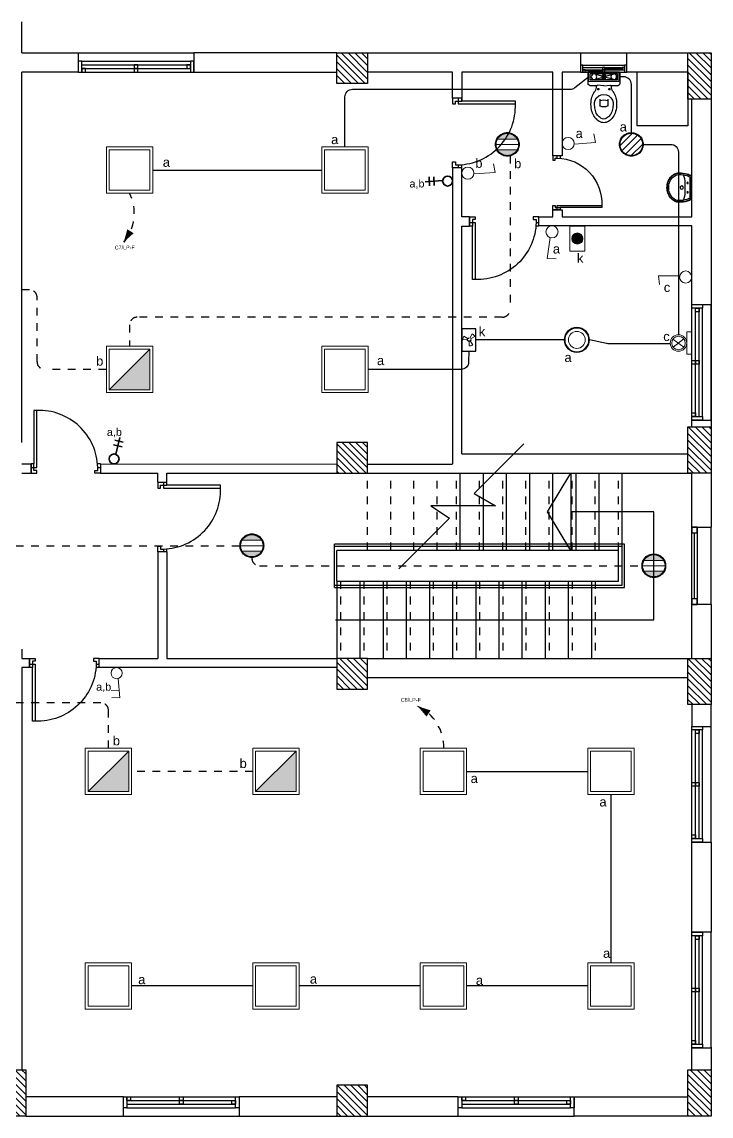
# Model space of a CAD drawing. Header units: metres. Extents: x -15180 to 61, y 475 to 24106.
# Drawn here: x 51.8 to 60.73, y 482.71 to 496.89 of the extents above; entities that cross this region are included whole.
import ezdxf

# ---------------------------------------------------------------- set-up
doc = ezdxf.new("R2010")
doc.units = ezdxf.units.M
doc.header["$MEASUREMENT"] = 0
for name, pattern in [('$0$DASHED2', [0.375, 0.25, -0.125]), ('A-1ST-STR$0$HIDDEN2', [0.1875, 0.125, -0.0625]), ('A-Typ-STR$0$HIDDEN2', [0.1875, 0.125, -0.0625]), ('ACAD_ISO02W100', [15, 12, -3]), ('DASHED', [0.75, 0.5, -0.25]), ('DASHED2', [0.375, 0.25, -0.125]), ('HIDDEN', [0.375, 0.25, -0.125])]:
    doc.linetypes.add(name, pattern=pattern)
doc.layers.get('0').update_dxf_attribs({"color": 8})
for name, color, linetype, lineweight in [('.', 7, 'Continuous', 9), ('E-TEXT-I', 4, 'Continuous', 30), ('lighting linea', 3, 'DASHED2', 0), ('Lighting W', 2, 'Continuous', 30), ('luminairs', 3, 'Continuous', 9), ('switches', 4, 'Continuous', 9)]:
    doc.layers.add(name, color=color, linetype=linetype, lineweight=lineweight)
for name, color, linetype in [('A-1ST-STR$0$A-ANNO-SYMB', 111, 'Continuous'), ('A-1ST-STR$0$A-FLOR', 111, 'Continuous'), ('A-1ST-STR$0$A-FLOR-RISR', 242, 'A-1ST-STR$0$HIDDEN2'), ('A-1ST-STR$0$A-FLOR-STHR', 171, 'Continuous'), ('A-1st-TOI$0$A-FLOR-PFIX', 140, 'Continuous'), ('A-1st-WALL$0$A-DOOR', 151, 'Continuous'), ('A-1st-WALL$0$A-GLAZ', 121, 'Continuous'), ('A-1st-WALL$0$A-WALL', 254, 'Continuous'), ('A-1st-WALL$0$A-WALL-ELEV', 31, 'Continuous'), ('A-COL-FNL$0$A-COLS-CONC', 6, 'Continuous'), ('A-COL-FNL$0$A-HTCH', 80, 'Continuous'), ('A-HTCH', 80, 'Continuous'), ('A-Typ-STR$0$A-ANNO-SYMB', 111, 'Continuous'), ('A-Typ-STR$0$A-FLOR', 111, 'Continuous'), ('A-Typ-STR$0$A-FLOR-RISR', 242, 'A-Typ-STR$0$HIDDEN2'), ('A-Typ-STR$0$A-FLOR-STHR', 171, 'Continuous'), ('E-LEADER', 30, 'Continuous'), ('elec AC-EQUIPMENT_(Existing)', 3, 'Continuous'), ('FAN', 100, 'DASHED'), ('Layer1', 24, 'ACAD_ISO02W100')]:
    doc.layers.add(name, color=color, linetype=linetype)
doc.styles.get("Standard").update_dxf_attribs({"font": 'arial.ttf'})

# ---------------------------------------------------------------- blocks, each defined once
blk = doc.blocks.new('A-1st-TOI$0$105')
at = {"layer": 'A-1st-TOI$0$A-FLOR-PFIX'}
for p, q in [((-1.7, 1526.3), (39.7, 1526.3)), ((37.8, 1523.3), (0.2, 1523.3)), ((7.8, 1514.6), (3.2, 1514.2)), ((19, 1514.6), (7.8, 1514.6)), ((30.2, 1514.6), (19, 1514.6)), ((34.8, 1514.2), (30.2, 1514.6))]:
    blk.add_line(p, q, dxfattribs=at)
at = {"layer": 'A-1st-TOI$0$A-FLOR-PFIX', "color": 8}
blk.add_line((39.3, 1525.7), (-1.3, 1525.7), dxfattribs=at)
at = {"layer": 'A-1st-TOI$0$A-FLOR-PFIX'}
for centre in [(10.9, 1519.6), (27.1, 1519.6)]:
    blk.add_circle(centre, 1.21, dxfattribs=at)
at = {"layer": 'A-1st-TOI$0$A-FLOR-PFIX', "color": 8}
blk.add_circle((19, 1509.5), 3.04, dxfattribs=at)
at = {"layer": 'A-1st-TOI$0$A-FLOR-PFIX'}
for centre, radius, start, end in [((31.1, 1508.5), 37.3, 151.4654, 163.4828), ((7, 1508.5), 37.3, 16.5172, 28.5346), ((42.7, 1505), 49.4, 163.4828, 180), ((42.7, 1505), 46.4, 163.4828, 180), ((2.8, 1505.4), 8.46, 110.3115, 135.1981), ((31.1, 1508.5), 34.2, 154.4467, 163.4828), ((5.8, 1497.3), 17.1, 98.7165, 110.3115), ((32.2, 1497.3), 17.1, 69.6885, 81.2835), ((7, 1508.5), 34.2, 16.5172, 25.5533), ((35.2, 1505.4), 8.46, 44.8019, 69.6885), ((-4.7, 1505), 46.4, 0, 16.5172), ((-4.7, 1505), 49.4, 0, 16.5172), ((11, 1505), 17.7, 180, 206.7277), ((14.9, 1507), 22, 206.7277, 230.5599), ((11, 1505), 14.7, 180, 206.7277), ((14.9, 1507), 19, 206.7277, 230.5599), ((17.4, 1510), 26, 230.5599, 251.1848), ((17.4, 1510), 22.9, 230.5599, 251.1848), ((19, 1514.8), 28, 251.1848, 270), ((19, 1514.8), 28, 270, 288.8152), ((20.6, 1510), 22.9, 288.8152, 309.4401), ((20.6, 1510), 26, 288.8152, 309.4401), ((23.1, 1507), 19, 309.4401, 333.2723), ((23.1, 1507), 22, 309.4401, 333.2723), ((27, 1505), 14.7, 333.2723, 360), ((27, 1505), 17.7, 333.2723, 0), ((19, 1514.8), 31, 251.1848, 270), ((19, 1514.8), 31, 270, 288.8152)]:
    blk.add_arc(centre, radius, start, end, dxfattribs=at)
at = {"layer": 'A-1st-TOI$0$A-FLOR-PFIX', "color": 8}
for centre, radius, start, end in [((31.1, 1508.5), 36.6, 152.0283, 163.4828), ((7, 1508.5), 36.6, 16.5172, 27.9717), ((42.7, 1505), 48.8, 163.4828, 180), ((-4.7, 1505), 48.8, 0, 16.5172), ((11, 1505), 17.1, 180, 206.7277), ((14.9, 1507), 21.4, 206.7277, 230.5599), ((17.4, 1510), 25.4, 230.5599, 251.1848), ((20.6, 1510), 25.4, 288.8152, 309.4401), ((23.1, 1507), 21.4, 309.4401, 333.2723), ((27, 1505), 17.1, 333.2723, 360), ((19, 1514.8), 30.4, 251.1848, 270), ((19, 1514.8), 30.4, 270, 288.8152)]:
    blk.add_arc(centre, radius, start, end, dxfattribs=at)
blk = doc.blocks.new('A-1st-TOI$0$TOILET')
at = {"layer": 'A-1st-TOI$0$A-FLOR-PFIX'}
for p, q in [((-206, 79), (-206, -69)), ((201, 83), (-201, 83)), ((206, 79), (206, -69)), ((-176, -95), (-202, -77)), ((-93, -97), (-170, -97)), ((-87, -90), (-90, -95)), ((0, -97), (-83, -88)), ((0, -97), (83, -88)), ((86, -90), (88, -95)), ((170, -97), (92, -97)), ((176, -95), (202, -77))]:
    blk.add_line(p, q, dxfattribs=at)
at = {"layer": 'A-1st-TOI$0$A-FLOR-PFIX', "color": 8}
for p, q in [((-57, -139), (-86, -139)), ((-72, -125), (-72, -154)), ((87, -139), (58, -139)), ((72, -124), (72, -154)), ((-53, -269), (-53, -354)), ((53, -269), (53, -354))]:
    blk.add_line(p, q, dxfattribs=at)
at = {"layer": 'A-1st-TOI$0$A-FLOR-PFIX', "extrusion": (0, 0, -1)}
for centre, major_axis, start_param, end_param in [((-201, 79), (3.27, -3.27), 2.356194, 3.926991), ((201, 79), (3.27, 3.27), 5.497787, 7.068583), ((-196, -69), (6.53, 6.53), 2.976444, 3.926991), ((-170, -88), (6.53, 6.53), 2.356194, 2.976444), ((-243, -96), (102, -102), -0.779719, -0.263382), ((-93, -93), (2.61, 2.61), 1.293407, 2.356194), ((-83, -92), (2.61, -2.61), 2.864203, 4.034681), ((83, -92), (2.61, -2.61), 3.819301, 5.127948), ((92, -93), (2.61, -2.61), 0.785398, 1.986355), ((243, -96), (102, 102), 3.404975, 3.921312), ((170, -88), (6.53, -6.53), 0.165149, 0.785398), ((196, -69), (6.53, -6.53), -0.785398, 0.165149), ((173, -335), (240, -240), 2.356194, 2.638034), ((88, -310), (177, 177), 4.208831, 4.530769), ((0, -329), (85.8, 85.8), 3.768292, 7.227283), ((-88, -310), (177, -177), -1.389176, -1.067238), ((-173, -335), (240, -240), -1.067238, -0.785398), ((173, -335), (240, 240), 3.645151, 3.926991), ((173, -335), (207, -207), 2.074355, 2.310238), ((88, -360), (145, 145), 3.316917, 3.645151), ((-88, -360), (145, -145), -0.503558, -0.175324), ((-173, -335), (207, 207), 0.831354, 1.067238), ((-173, -335), (240, 240), 0.785398, 1.067238), ((88, -360), (177, 177), 3.316917, 3.645151), ((34, -397), (131, -131), 1.320326, 1.74612), ((34, -397), (98.1, 98.1), 2.891122, 3.316917), ((0, -455), (83.6, -83.6), 0.785398, 1.320326), ((0, -455), (50.9, -50.9), 0.785398, 1.320326), ((0, -455), (50.9, 50.9), 1.821267, 2.356194), ((0, -455), (83.6, 83.6), 1.821267, 2.356194), ((-34, -397), (98.1, -98.1), -0.175324, 0.250471), ((-34, -397), (131, 131), 1.395472, 1.821267), ((-88, -360), (177, -177), -0.503558, -0.175324)]:
    blk.add_ellipse(centre, major_axis=major_axis, ratio=1, start_param=start_param, end_param=end_param, dxfattribs=at)
at = {"layer": 'A-1st-TOI$0$A-FLOR-PFIX', "color": 8, "extrusion": (0, 0, -1)}
for centre, major_axis, start_param, end_param in [((0, 0), (13.1, -13.1), 0.785398, 3.926991), ((0, 0), (13.1, -13.1), 3.926991, 7.068583), ((-72, -139), (5.72, 5.72), 3.926991, 7.068583), ((-72, -139), (5.72, 5.72), 0.785398, 3.926991), ((72, -139), (5.72, 5.72), 3.926991, 7.068583), ((72, -139), (5.72, 5.72), 0.785398, 3.926991), ((0, -435), (111, 111), 5.153406, 5.842169), ((-49, -354), (2.61, 2.61), 2.846054, 3.926991), ((0, -261), (76.9, -76.9), 0.295539, 1.275258), ((49, -354), (2.61, -2.61), -0.785398, 0.295539)]:
    blk.add_ellipse(centre, major_axis=major_axis, ratio=1, start_param=start_param, end_param=end_param, dxfattribs=at)
blk = doc.blocks.new('A-1st-TOI')
at = {"layer": 'A-1st-TOI$0$A-FLOR-PFIX'}
blk.add_lwpolyline([(59016, 13170), (58360, 13170), (58360, 13870), (59016, 13870), (59016, 13620), (59016, 13620)], close=True, dxfattribs=at)
blk.add_blockref('A-1st-TOI$0$TOILET', (57926, 13783), dxfattribs=at)
at = {"layer": 'A-1st-TOI$0$A-FLOR-PFIX', "xscale": -7.444918917468441, "yscale": 7.444918917468441, "zscale": 7.444918917468441, "rotation": 270}
blk.add_blockref('A-1st-TOI$0$105', (47698, 12227), dxfattribs=at)
blk = doc.blocks.new('A-1st-WALL$0$DOO1')
at = {"layer": 'A-1st-WALL$0$A-DOOR'}
for q in [(-74, -74), (-34, -120)]:
    blk.add_line((-74, -120), q, dxfattribs=at)
blk.add_lwpolyline([(-37, -74), (-74, -74), (-74, 0), (0, 0), (0, -37), (-37, -37), (-37, -74, 0.418149), (752, -814)], format="xyb", dxfattribs=at)
blk.add_lwpolyline([(826, -74), (752, -74), (752, -814), (789, -814), (789, -120), (826, -120), (826, 0), (752, 0), (752, -37), (789, -37), (789, -120)], dxfattribs=at)
blk = doc.blocks.new('A-1st-WALL$0$Win 1600')
for p, q in [((-750, 150), (750, 150)), ((-750, 100), (750, 100)), ((-750, 50), (750, 50)), ((-750, 0), (750, 0))]:
    blk.add_line(p, q)
for points in [[(-800, 0), (-750, 0), (-750, 150), (-800, 150)], [(-750, 0), (-700, 0), (-700, 50), (-750, 50)], [(-25, 50), (25, 50), (25, 100), (-25, 100)], [(-25, 0), (25, 0), (25, 50), (-25, 50)], [(700, 50), (750, 50), (750, 100), (700, 100)], [(750, 0), (800, 0), (800, 150), (750, 150)]]:
    blk.add_lwpolyline(points, close=True)
blk = doc.blocks.new('A-1st-WALL$0$Win 1000')
for p, q in [((-450, 150), (450, 150)), ((-450, 100), (450, 100)), ((-450, 50), (450, 50)), ((-450, 0), (450, 0)), ((-25, 25), (-400, 25)), ((25, 75), (400, 75))]:
    blk.add_line(p, q)
for points in [[(-500, 0), (-450, 0), (-450, 150), (-500, 150)], [(-450, 0), (-400, 0), (-400, 50), (-450, 50)], [(-25, 50), (25, 50), (25, 100), (-25, 100)], [(-25, 0), (25, 0), (25, 50), (-25, 50)], [(400, 50), (450, 50), (450, 100), (400, 100)], [(450, 0), (500, 0), (500, 150), (450, 150)]]:
    blk.add_lwpolyline(points, close=True)
blk = doc.blocks.new('A-1st-WALL$0$Win 700')
blk.add_line((-300, 25), (300, 25))
for points in [[(-350, 0), (-300, 0), (-300, 50), (-350, 50)], [(350, 0), (-350, 0), (-350, 50), (350, 50)], [(300, 0), (350, 0), (350, 50), (300, 50)]]:
    blk.add_lwpolyline(points, close=True)
blk = doc.blocks.new('A-1st-WALL')
at = {"layer": 'A-1st-WALL$0$A-WALL'}
for p, q in [((50386, 14116), (50386, 14516)), ((50386, 14116), (51116, 14116)), ((51116, 14116), (51116, 13866)), ((54466, 14116), (52616, 14116)), ((52616, 14116), (52616, 13866)), ((54866, 14116), (57626, 14116)), ((57626, 14116), (57626, 13866)), ((58226, 14116), (59016, 14116)), ((58226, 13866), (58226, 14116)), ((50386, 9066), (50386, 13866)), ((51116, 13866), (50386, 13866)), ((52616, 13866), (54466, 13866)), ((55966, 13866), (54866, 13866)), ((55966, 13526), (55966, 13866)), ((57266, 13866), (56086, 13866)), ((56086, 13866), (56086, 13489)), ((57266, 12781), (57266, 13866)), ((57626, 13866), (57386, 13866)), ((57386, 13866), (57386, 12780)), ((59016, 13866), (58226, 13866)), ((56086, 13526), (55966, 13526)), ((59066, 11990), (59066, 13516)), ((59316, 13516), (59316, 9266)), ((57386, 12780), (57266, 12781)), ((56086, 12626), (55966, 12626)), ((55966, 12626), (55966, 8786)), ((56086, 11990), (56086, 12626)), ((57266, 11990), (57266, 12080)), ((57266, 12080), (57386, 12080)), ((57386, 12080), (57386, 11990)), ((56186, 11990), (56086, 11990)), ((56186, 11990), (56186, 11870)), ((57086, 11870), (57086, 11990)), ((57086, 11990), (57266, 11990)), ((57386, 11990), (59066, 11990)), ((56086, 11870), (56186, 11870)), ((56086, 8916), (56086, 11870)), ((59066, 11873), (57086, 11873)), ((59066, 9266), (59066, 11873)), ((59066, 10853), (59316, 10853)), ((59066, 9353), (59316, 9353)), ((59066, 9040), (59066, 9042)), ((56086, 8916), (59016, 8916)), ((50386, 8786), (50506, 8786)), ((50386, 8666), (50506, 8666)), ((50506, 8666), (50506, 8786)), ((51406, 8786), (54466, 8785)), ((51406, 8786), (51406, 8666)), ((51406, 8666), (52146, 8666)), ((52146, 8549), (52146, 8666)), ((52266, 8549), (52266, 8666)), ((52266, 8666), (54466, 8666)), ((54866, 8785), (55966, 8785)), ((54866, 8666), (59066, 8666)), ((59066, 7966), (59066, 8666)), ((59316, 8666), (59316, 7966)), ((52146, 8549), (52266, 8549)), ((59066, 7966), (59316, 7966)), ((52266, 7646), (52146, 7646)), ((52146, 7646), (52146, 6266)), ((52266, 7646), (52266, 6266)), ((59066, 6266), (59066, 6966)), ((59316, 6966), (59066, 6966)), ((59316, 6966), (59316, 6266)), ((50386, 6386), (50386, 6266)), ((50386, 6266), (50560, 6266)), ((50486, 6266), (50486, 6146)), ((51386, 6266), (52146, 6266)), ((51386, 6146), (51386, 6266)), ((52266, 6266), (54466, 6266)), ((54866, 6266), (59016, 6266)), ((50523, 6146), (50386, 6146)), ((50386, 6146), (50386, 932)), ((54466, 6146), (51386, 6146)), ((54866, 6016), (59016, 6016)), ((59066, 5666), (59066, 5384)), ((59316, 5384), (59316, 5666)), ((59066, 5384), (59316, 5384)), ((59066, 2717), (59066, 3884)), ((59066, 3884), (59316, 3884)), ((59316, 3884), (59316, 2717)), ((59316, 2717), (59066, 2717)), ((59066, 932), (59066, 1217)), ((59066, 1217), (59316, 1217)), ((59316, 1226), (59316, 932)), ((51701, 582), (50436, 582)), ((51701, 332), (51701, 582)), ((54466, 582), (53201, 582)), ((53201, 582), (53201, 332)), ((56041, 582), (54866, 582)), ((56041, 332), (56041, 582)), ((57541, 582), (59016, 582)), ((57541, 332), (57541, 582)), ((50436, 332), (51701, 332)), ((53201, 332), (54466, 332)), ((54866, 332), (56041, 332)), ((59016, 332), (57541, 332))]:
    blk.add_line(p, q, dxfattribs=at)
at = {"layer": 'A-1st-WALL$0$A-WALL-ELEV'}
for p, q in [((51116, 14116), (52616, 14116)), ((57626, 14116), (58226, 14116)), ((59316, 9353), (59316, 10853)), ((59316, 6966), (59316, 7966)), ((59316, 3884), (59316, 5384)), ((59316, 1217), (59316, 2717)), ((51701, 332), (53201, 332)), ((56041, 332), (57541, 332))]:
    blk.add_line(p, q, dxfattribs=at)
at = {"layer": 'A-1st-WALL$0$A-DOOR'}
for p, rotation in [((55966, 12700), 90), ((51332, 8666), 179.9999999921326), ((52146, 7720), 89.99999999212902)]:
    blk.add_blockref('A-1st-WALL$0$DOO1', p, dxfattribs=dict(at, rotation=rotation))
at = {"layer": 'A-1st-WALL$0$A-DOOR', "xscale": -0.7780309869113328, "yscale": 0.7780309869113328, "zscale": 0.7780309869113328, "rotation": 90.00000000786747}
blk.add_blockref('A-1st-WALL$0$DOO1', (57266, 12723), dxfattribs=at)
at = {"layer": 'A-1st-WALL$0$A-DOOR', "xscale": -1}
for p in [(57012, 11990), (51312, 6266)]:
    blk.add_blockref('A-1st-WALL$0$DOO1', p, dxfattribs=at)
at = {"layer": 'A-1st-WALL$0$A-GLAZ'}
for name, p, xscale, yscale, zscale in [('A-1st-WALL$0$Win 1600', (51866, 13866), 0.9374999999999997, 0.9374999999999997, 0.9374999999999997), ('A-1st-WALL$0$Win 1000', (57926, 13866), 0.5999999999097964, 0.5999999999097964, 0.5999999999097964)]:
    blk.add_blockref(name, p, dxfattribs=dict(at, xscale=xscale, yscale=yscale, zscale=zscale))
for name, p, xscale, yscale, zscale, rotation in [('A-1st-WALL$0$Win 1600', (59066, 10103), -0.9374999999999997, 0.9374999999999997, 0.9374999999999997, 270), ('A-1st-WALL$0$Win 700', (59137, 7466), 1.428571428357064, 1.428571428357064, 1.428571428357064, 90), ('A-1st-WALL$0$Win 1600', (59066, 4634), -0.9374999999999997, 0.9374999999999997, 0.9374999999999997, 270), ('A-1st-WALL$0$Win 1600', (59066, 1967), -0.9374999999999997, 0.9374999999999997, 0.9374999999999997, 270), ('A-1st-WALL$0$Win 1600', (52451, 582), -0.9374999999999997, 0.9374999999999997, 0.9374999999999997, 180), ('A-1st-WALL$0$Win 1600', (56791, 582), -0.9374999999999997, 0.9374999999999997, 0.9374999999999997, 180)]:
    blk.add_blockref(name, p, dxfattribs=dict(at, xscale=xscale, yscale=yscale, zscale=zscale, rotation=rotation))
blk = doc.blocks.new('A-Typ-STR')
at = {"layer": 'A-Typ-STR$0$A-ANNO-SYMB'}
blk.add_lwpolyline([(57198, 8166), (57498, 8666), (57498, 7666)], close=True, dxfattribs=at)
blk.add_lwpolyline([(54448, 6766), (58573, 6766), (58573, 8166), (57498, 8166)], dxfattribs=at)
at = {"layer": 'A-Typ-STR$0$A-FLOR'}
for p, q in [((56066, 7666), (56066, 8666)), ((56366, 7666), (56366, 8666)), ((56666, 7666), (56666, 8666)), ((56966, 7666), (56966, 8666)), ((57266, 7666), (57266, 8666)), ((57566, 7666), (57566, 8666)), ((57866, 7666), (57866, 8666)), ((58166, 7666), (58166, 8666)), ((54466, 7266), (54466, 6266)), ((54766, 7266), (54766, 6266)), ((55066, 7266), (55066, 6266)), ((55366, 7266), (55366, 6266)), ((55666, 7266), (55666, 6266)), ((55966, 7266), (55966, 6266)), ((56266, 7266), (56266, 6266)), ((56566, 7266), (56566, 6266)), ((56866, 7266), (56866, 6266)), ((57166, 7266), (57166, 6266)), ((57466, 7266), (57466, 6266)), ((57766, 7266), (57766, 6266))]:
    blk.add_line(p, q, dxfattribs=at)
blk.add_lwpolyline([(56890, 9046), (56248, 8404), (56524, 8244), (55683, 8244), (55927, 8083), (55272, 7428)], dxfattribs=at)
at = {"layer": 'A-Typ-STR$0$A-FLOR-RISR'}
for p, q in [((54866, 7666), (54866, 8666)), ((55166, 7666), (55166, 8666)), ((55466, 7666), (55466, 8666)), ((55766, 7666), (55766, 8666)), ((56016, 7666), (56016, 8666)), ((56316, 7666), (56316, 8666)), ((56616, 7666), (56616, 8666)), ((56916, 7666), (56916, 8666)), ((57216, 7666), (57216, 8666)), ((57516, 7666), (57516, 8666)), ((57816, 7666), (57816, 8666)), ((58116, 7666), (58116, 8666)), ((54516, 7266), (54516, 6266)), ((54816, 7266), (54816, 6266)), ((55116, 7266), (55116, 6266)), ((55416, 7266), (55416, 6266)), ((55716, 7266), (55716, 6266)), ((56016, 7266), (56016, 6266)), ((56316, 7266), (56316, 6266)), ((56616, 7266), (56616, 6266)), ((56916, 7266), (56916, 6266)), ((57216, 7266), (57216, 6266)), ((57516, 7266), (57516, 6266)), ((57816, 7266), (57816, 6266))]:
    blk.add_line(p, q, dxfattribs=at)
at = {"layer": 'A-Typ-STR$0$A-FLOR-STHR'}
for p, q in [((56056, 7746), (54436, 7746)), ((54436, 7186), (54436, 7746)), ((56026, 7716), (54436, 7716)), ((55976, 7666), (54466, 7666)), ((54466, 7266), (54466, 7666)), ((54466, 7266), (54466, 7666)), ((58116, 7666), (55976, 7666)), ((58166, 7716), (56026, 7716)), ((58196, 7746), (56056, 7746)), ((58116, 7266), (58116, 7666)), ((58166, 7216), (58166, 7716)), ((58196, 7186), (58196, 7746)), ((54466, 7266), (58116, 7266)), ((54436, 7216), (58166, 7216)), ((54436, 7186), (58196, 7186))]:
    blk.add_line(p, q, dxfattribs=at)
blk = doc.blocks.new('A-COL-FNL')
at = {"layer": 'A-COL-FNL$0$A-HTCH'}
h = blk.add_hatch(dxfattribs=at)
h.set_pattern_fill('ANSI31', color=256, scale=500, angle=90)
h.paths.add_polyline_path([(54466, 14116), (54866, 14116), (54866, 13716), (54466, 13716)])
h = blk.add_hatch(dxfattribs=at)
h.set_pattern_fill('ANSI31', color=256, scale=500, angle=90)
h.paths.add_polyline_path([(59316, 14116), (59316, 13516), (59016, 13516), (59016, 14116)])
h = blk.add_hatch(dxfattribs=at)
h.set_pattern_fill('ANSI31', color=256, scale=500, angle=90)
h.paths.add_polyline_path([(59016, 9266), (59316, 9266), (59316, 8666), (59016, 8666)])
h = blk.add_hatch(dxfattribs=at)
h.set_pattern_fill('ANSI31', color=256, scale=500, angle=90)
h.paths.add_polyline_path([(54866, 8666), (54866, 9066), (54466, 9066), (54466, 8666)])
h = blk.add_hatch(dxfattribs=at)
h.set_pattern_fill('ANSI31', color=256, scale=500, angle=90)
h.paths.add_polyline_path([(54866, 5866), (54866, 6266), (54466, 6266), (54466, 5866)])
h = blk.add_hatch(dxfattribs=at)
h.set_pattern_fill('ANSI31', color=256, scale=500, angle=90)
h.paths.add_polyline_path([(59316, 5666), (59016, 5666), (59016, 6266), (59316, 6266)])
h = blk.add_hatch(dxfattribs=at)
h.set_pattern_fill('ANSI31', color=256, scale=500, angle=90)
h.paths.add_polyline_path([(50136, 932), (50436, 932), (50436, 332), (50136, 332)])
h = blk.add_hatch(dxfattribs=at)
h.set_pattern_fill('ANSI31', color=256, scale=500, angle=90)
h.paths.add_polyline_path([(59016, 932), (59316, 932), (59316, 332), (59016, 332)])
h = blk.add_hatch(dxfattribs=at)
h.set_pattern_fill('ANSI31', color=256, scale=500, angle=90)
h.paths.add_polyline_path([(54866, 332), (54866, 732), (54466, 732), (54466, 332)])
at = {"layer": 'A-COL-FNL$0$A-COLS-CONC'}
for points in [[(54466, 14116), (54866, 14116), (54866, 13716), (54466, 13716)], [(59316, 14116), (59316, 13516), (59016, 13516), (59016, 14116)], [(59016, 9266), (59316, 9266), (59316, 8666), (59016, 8666)], [(54866, 8666), (54866, 9066), (54466, 9066), (54466, 8666)], [(54866, 5866), (54866, 6266), (54466, 6266), (54466, 5866)], [(59316, 5666), (59016, 5666), (59016, 6266), (59316, 6266)], [(50136, 932), (50436, 932), (50436, 332), (50136, 332)], [(59016, 932), (59316, 932), (59316, 332), (59016, 332)], [(54866, 332), (54866, 732), (54466, 732), (54466, 332)]]:
    blk.add_lwpolyline(points, close=True, dxfattribs=at)
blk = doc.blocks.new('A-1ST-STR')
at = {"layer": 'A-1ST-STR$0$A-ANNO-SYMB'}
blk.add_lwpolyline([(57198, 8166), (57498, 8666), (57498, 7666)], close=True, dxfattribs=at)
blk.add_lwpolyline([(54448, 6766), (58573, 6766), (58573, 8166), (57498, 8166)], dxfattribs=at)
at = {"layer": 'A-1ST-STR$0$A-FLOR'}
for p, q in [((56066, 7666), (56066, 8666)), ((56366, 7666), (56366, 8666)), ((56666, 7666), (56666, 8666)), ((56966, 7666), (56966, 8666)), ((57266, 7666), (57266, 8666)), ((57566, 7666), (57566, 8666)), ((57866, 7666), (57866, 8666)), ((58166, 7666), (58166, 8666)), ((54466, 7266), (54466, 6266)), ((54766, 7266), (54766, 6266)), ((55066, 7266), (55066, 6266)), ((55366, 7266), (55366, 6266)), ((55666, 7266), (55666, 6266)), ((55966, 7266), (55966, 6266)), ((56266, 7266), (56266, 6266)), ((56566, 7266), (56566, 6266)), ((56866, 7266), (56866, 6266)), ((57166, 7266), (57166, 6266)), ((57466, 7266), (57466, 6266)), ((57766, 7266), (57766, 6266))]:
    blk.add_line(p, q, dxfattribs=at)
blk.add_lwpolyline([(56890, 9046), (56248, 8404), (56524, 8244), (55683, 8244), (55927, 8083), (55272, 7428)], dxfattribs=at)
at = {"layer": 'A-1ST-STR$0$A-FLOR-RISR'}
for p, q in [((54866, 7666), (54866, 8666)), ((55166, 7666), (55166, 8666)), ((55466, 7666), (55466, 8666)), ((55766, 7666), (55766, 8666)), ((56016, 7666), (56016, 8666)), ((56316, 7666), (56316, 8666)), ((56616, 7666), (56616, 8666)), ((56916, 7666), (56916, 8666)), ((57216, 7666), (57216, 8666)), ((57516, 7666), (57516, 8666)), ((57816, 7666), (57816, 8666)), ((58116, 7666), (58116, 8666)), ((54516, 7266), (54516, 6266)), ((54816, 7266), (54816, 6266)), ((55116, 7266), (55116, 6266)), ((55416, 7266), (55416, 6266)), ((55716, 7266), (55716, 6266)), ((56016, 7266), (56016, 6266)), ((56316, 7266), (56316, 6266)), ((56616, 7266), (56616, 6266)), ((56916, 7266), (56916, 6266)), ((57216, 7266), (57216, 6266)), ((57516, 7266), (57516, 6266)), ((57816, 7266), (57816, 6266))]:
    blk.add_line(p, q, dxfattribs=at)
at = {"layer": 'A-1ST-STR$0$A-FLOR-STHR'}
for p, q in [((56056, 7746), (54436, 7746)), ((54436, 7186), (54436, 7746)), ((56026, 7716), (54436, 7716)), ((55976, 7666), (54466, 7666)), ((54466, 7266), (54466, 7666)), ((54466, 7266), (54466, 7666)), ((58116, 7666), (55976, 7666)), ((58166, 7716), (56026, 7716)), ((58196, 7746), (56056, 7746)), ((58116, 7266), (58116, 7666)), ((58166, 7216), (58166, 7716)), ((58196, 7186), (58196, 7746)), ((54466, 7266), (58116, 7266)), ((54436, 7216), (58166, 7216)), ((54436, 7186), (58196, 7186))]:
    blk.add_line(p, q, dxfattribs=at)
blk = doc.blocks.new('60 x60')
at = {"layer": 'luminairs', "color": 3}
for points in [[(-0.6, -0.6), (0, -0.6), (0, 0), (-0.6, 0)], [(-0.563, -0.563), (-0.037, -0.563), (-0.037, -0.037), (-0.563, -0.037)]]:
    blk.add_lwpolyline(points, close=True, dxfattribs=at)
blk = doc.blocks.new('6w')
at = {"layer": 'A-HTCH', "ltscale": 0.5}
h = blk.add_hatch(dxfattribs=at)
h.set_pattern_fill('ANSI31', color=4, scale=0.2)
h.set_pattern_definition([(45, (26.984813, -391.67108), (-0.0176776695, 0.0176776695), [])])
h.paths.add_polyline_path([(0.0553, 0, 1), (-0.0553, 0, 1)])
at = {"layer": 'Layer1', "color": 6}
for radius in [0.059, 0.0582, 0.0573, 0.0565]:
    blk.add_circle((0, 0), radius, dxfattribs=at)
blk = doc.blocks.new('ghj')
at = {"layer": 'luminairs', "color": 4}
for radius in [0.258, 0.254, 0.251, 0.247, 0.242, 0.173]:
    blk.add_circle((-585.379, 173.54), radius, dxfattribs=at)
blk = doc.blocks.new('fdr')
at = {"layer": 'luminairs'}
for p, q in [((-234.38, 29.094), (-234.3, 28.987)), ((-234.298, 29.093), (-234.377, 28.985))]:
    blk.add_line(p, q, dxfattribs=at)
blk.add_lwpolyline([(-234.231, 29.172), (-234.449, 29.172), (-234.449, 29.122), (-234.231, 29.122)], close=True, dxfattribs=at)
at = {"layer": 'luminairs', "color": 2, "linetype": 'Continuous', "lineweight": 20}
for radius in [0.0813, 0.0669]:
    blk.add_circle((-234.34, 29.041), radius, dxfattribs=at)
blk = doc.blocks.new('F2E')
at = {"layer": '.', "linetype": 'Continuous', "lineweight": 0, "ltscale": 0.4}
h = blk.add_hatch(color=3, dxfattribs=at)
h.dxf.hatch_style = 1
h.paths.add_polyline_path([(0.263, 0.263), (-0.263, -0.263), (0.263, -0.263)])
at = {"layer": 'luminairs', "linetype": 'Continuous', "lineweight": 0, "ltscale": 0.4}
blk.add_line((-0.263, -0.263), (0.263, 0.263), dxfattribs=at)
at = {"layer": 'luminairs', "color": 3}
for points in [[(0.3, 0.3), (-0.3, 0.3), (-0.3, -0.3), (0.3, -0.3)], [(0.263, 0.263), (-0.263, 0.263), (-0.263, -0.263), (0.263, -0.263)]]:
    blk.add_lwpolyline(points, close=True, dxfattribs=at)
blk = doc.blocks.new('F4E')
at = {"layer": '.', "linetype": 'Continuous', "lineweight": 0, "ltscale": 0.4}
h = blk.add_hatch(color=4, dxfattribs=at)
h.dxf.hatch_style = 1
h.paths.add_polyline_path([(-0.128, -0.07, 0.59348), (0.128, -0.07)])
h.paths.add_polyline_path([(-0.128, 0.07), (0.128, 0.07, 0.59348)])
at = {"layer": 'Layer1', "color": 6}
for radius in [0.153, 0.151, 0.148, 0.146]:
    blk.add_circle((0, 0), radius, dxfattribs=at)
at = {"layer": 'luminairs', "color": 4, "linetype": 'Continuous', "lineweight": 0, "ltscale": 0.4}
for points in [[(-0.146, 0), (0.146, 0)], [(-0.128, 0.07), (0.128, 0.07)], [(-0.128, -0.07), (0.128, -0.07)]]:
    blk.add_lwpolyline(points, dxfattribs=at)
blk = doc.blocks.new('A$C48E663F1')
at = {"layer": 'switches', "color": 4, "linetype": 'Continuous', "ltscale": 0.02}
for p, q in [((0.035, 0.051), (0.125, 0.247)), ((0.125, 0.247), (0.039, 0.273)), ((0.092, 0.175), (0.006, 0.202))]:
    blk.add_line(p, q, dxfattribs=at)
blk.add_circle((0, 0), 0.0616, dxfattribs=at)
blk = doc.blocks.new('s sw')
at = {"layer": 'switches', "color": 4, "linetype": 'Continuous', "ltscale": 0.02}
for p, q in [((0.152, 0.374), (0.047, 0.406)), ((0.042, 0.137), (0.152, 0.374))]:
    blk.add_line(p, q, dxfattribs=at)
blk.add_circle((0, 0.075), 0.0748, dxfattribs=at)
blk = doc.blocks.new('3')
at = {"layer": 'Layer1', "color": 4, "linetype": 'Continuous', "lineweight": 35, "ltscale": 0.02}
for p, q in [((-269.519, 47.114), (-269.354, 47.233)), ((-269.407, 47.131), (-269.465, 47.216)), ((-269.361, 47.162), (-269.42, 47.247))]:
    blk.add_line(p, q, dxfattribs=at)
blk.add_circle((-269.571, 47.087), 0.0583, dxfattribs=at)
blk = doc.blocks.new('*X14')
at = {"color": 0}
for p, q in [((15.928, -9.36), (15.961, -9.326)), ((15.961, -9.393), (15.928, -9.361)), ((15.929, -9.368), (15.969, -9.327)), ((15.929, -9.35), (15.951, -9.328)), ((15.969, -9.393), (15.929, -9.353)), ((15.95, -9.391), (15.93, -9.371)), ((15.931, -9.374), (15.976, -9.33)), ((15.975, -9.39), (15.931, -9.346)), ((15.934, -9.38), (15.981, -9.333)), ((15.981, -9.387), (15.934, -9.34)), ((15.986, -9.383), (15.938, -9.336)), ((15.939, -9.385), (15.986, -9.337)), ((15.989, -9.378), (15.943, -9.332)), ((15.944, -9.388), (15.99, -9.342)), ((15.992, -9.372), (15.949, -9.329)), ((15.95, -9.391), (15.993, -9.348)), ((15.994, -9.365), (15.956, -9.327)), ((15.957, -9.393), (15.994, -9.355)), ((15.995, -9.357), (15.965, -9.327)), ((15.965, -9.393), (15.994, -9.364)), ((15.991, -9.344), (15.977, -9.331)), ((15.979, -9.388), (15.989, -9.378))]:
    blk.add_line(p, q, dxfattribs=at)
blk = doc.blocks.new('A$C59890BCA_(Existing)')
at = {"layer": 'elec AC-EQUIPMENT_(Existing)'}
for p, q in [((0.301, 0.341), (0.089, 0.341)), ((0.089, 0.341), (0.089, -0.337)), ((0.266, 0.306), (0.124, 0.306)), ((0.124, 0.306), (0.124, -0.301)), ((0.266, -0.301), (0.266, 0.306)), ((0.301, -0.337), (0.301, 0.341)), ((0.131, 0.23), (0.181, 0.053)), ((0.207, 0.053), (0.258, 0.23)), ((0.131, -0.215), (0.181, -0.038)), ((0.207, -0.038), (0.258, -0.215)), ((0.089, -0.337), (0.301, -0.337)), ((0.124, -0.301), (0.266, -0.301))]:
    blk.add_line(p, q, dxfattribs=at)
blk.add_lwpolyline([(0.556, 0.007, 0, 0.0677, 0), (0.421, 0.007, 0, 0, 0), (0.06, 0.007, 0, 0, 0), (0.026, -0.075, 0, 0, 0), (0.026, 0.101, 0, 0, 0), (-0.008, 0.007, 0, 0, 0), (-0.198, 0.007, 0, 0, 0)], format="xyseb", dxfattribs=at)
for centre, radius in [((0.194, 0.23), 0.0637), ((0.194, 0.007), 0.0472), ((0.194, -0.215), 0.0637)]:
    blk.add_circle(centre, radius, dxfattribs=at)
at = {"layer": 'elec AC-EQUIPMENT_(Existing)', "xscale": -1.409865667889067, "yscale": 1.409865667889067, "zscale": 1.409865667889067, "rotation": 90}
blk.add_blockref('*X14', (-13.002, 22.51), dxfattribs=at)
blk = doc.blocks.new('A$C6E751D52')
at = {"layer": 'elec AC-EQUIPMENT_(Existing)', "ltscale": 0.002, "xscale": -0.5752911526835623, "yscale": 0.5752911526835623, "zscale": 0.5752911526835623, "rotation": 270.1146881545241}
blk.add_blockref('A$C59890BCA_(Existing)', (0.751, -0.423), dxfattribs=at)
blk = doc.blocks.new('Wall Fan')
at = {"layer": 'E-TEXT-I', "color": 4, "linetype": 'Continuous', "lineweight": 30, "ltscale": 0.4}
blk.add_lwpolyline([(0, 0.144), (-0.182, 0.144), (-0.182, -0.144), (0, -0.144)], close=True, dxfattribs=at)
at = {"layer": 'E-TEXT-I', "color": 4, "linetype": 'DASHED2', "lineweight": 30, "ltscale": 0.4}
blk.add_circle((-0.087, 0.004), 0.0218, dxfattribs=at)
at = {"layer": 'FAN', "color": 2, "linetype": 'Continuous', "lineweight": 0}
for p, q in [((-0.109, 0.004), (-0.167, 0.002)), ((-0.105, 0.017), (-0.155, 0.048)), ((-0.076, 0.023), (-0.047, 0.078)), ((-0.068, 0.015), (-0.013, 0.045)), ((-0.027, 0.064), (-0.027, 0.064)), ((-0.086, -0.017), (-0.087, -0.077)), ((-0.073, -0.013), (-0.041, -0.064))]:
    blk.add_line(p, q, dxfattribs=at)
for start, end in [(148.6757, 182.2125), (28.6757, 62.2125), (268.6757, 302.2125)]:
    blk.add_arc((-0.085, 0.005), 0.0821, start, end, dxfattribs=at)
blk = doc.blocks.new('SPEED SW')
at = {"layer": '.', "linetype": 'Continuous', "ltscale": 0.4}
h = blk.add_hatch(color=2, dxfattribs=at)
h.dxf.hatch_style = 1
h.paths.add_polyline_path([(-0.05, 0.1125, 1), (0.05, 0.1125, 1)])
at = {"layer": 'lighting linea', "color": 4, "linetype": 'Continuous', "ltscale": 0.4}
blk.add_lwpolyline([(0.0681, 0.2251), (-0.0681, 0.2251), (-0.0681, 0), (0.0681, 0)], close=True, dxfattribs=at)
blk.add_circle((0, 0.1125), 0.05, dxfattribs=at)
blk = doc.blocks.new('*U133')
blk.add_line((233, 512), (309, 560))
blk.add_lwpolyline([(309, 560, 0, 96, 0), (175, 462, 96, 96, 0)], format="xyseb")
at = {"linetype": 'HIDDEN', "ltscale": 0.2}
blk.add_arc((581, 44), 583, 117.8068, 184.3237, dxfattribs=at)
blk = doc.blocks.new('*U136')
blk.add_line((-559, -64), (-628, -122))
blk.add_lwpolyline([(-628, -122, 0, 96, 0), (-493, -24, 96, 96, 0)], format="xyseb")
at = {"linetype": 'HIDDEN', "ltscale": 0.2}
blk.add_arc((-221, -539), 583, 67.7241, 134.241, dxfattribs=at)

msp = doc.modelspace()

# ---------------------------------------------------------------- linework, layer by layer
at = {"layer": 'Lighting W', "linetype": 'Continuous', "lineweight": 30, "ltscale": 0.4}
for points in [[(55.984, 495.271), (55.984, 495.918, -0.414214), (56.084, 496.018), (58.903, 496.018, 0.169888), (58.965, 496.039), (59.142, 496.18)], [(59.696, 495.456), (59.696, 496.08, 0.4148), (59.596, 496.18), (59.531, 496.18)], [(59.842, 495.303), (60.206, 495.303, -0.414214), (60.306, 495.203), (60.306, 492.835), (60.306, 492.835), (60.306, 492.835)], [(60.199, 492.72), (59.394, 492.72, -0.052928), (59.373, 492.722), (59.153, 492.77)], [(57.59, 492.624), (57.588, 492.484, -0.410062), (57.488, 492.386), (56.284, 492.386)]]:
    msp.add_lwpolyline(points, format="xyb", dxfattribs=at)
at = {"layer": 'Lighting W', "color": 1, "linetype": 'DASHED2', "lineweight": 30, "ltscale": 0.4}
for points in [[(58.124, 495.155), (58.124, 493.163, -0.414214), (58.024, 493.063), (53.294, 493.063, 0.414214), (53.194, 492.963), (53.194, 492.686)], [(52.894, 492.386), (52.096, 492.386, -0.414214), (51.996, 492.486), (51.996, 493.32, 0.414214), (51.896, 493.42), (50.732, 493.42)], [(54.779, 489.948), (54.779, 489.941, 0.414214), (54.879, 489.841), (59.834, 489.841)], [(52.921, 487.476), (52.921, 487.965, 0.414214), (52.821, 488.065), (50.149, 488.065)]]:
    msp.add_lwpolyline(points, format="xyb", dxfattribs=at)
at = {"layer": 'Lighting W', "linetype": 'Continuous', "lineweight": 30, "ltscale": 0.4}
for points in [[(53.494, 494.971), (55.684, 494.971)], [(58.826, 492.77), (57.681, 492.768)], [(57.561, 487.176), (59.131, 487.176)], [(59.431, 486.876), (59.431, 484.694)], [(54.791, 484.394), (53.221, 484.394)], [(56.961, 484.394), (55.391, 484.394)], [(59.131, 484.394), (57.561, 484.394)]]:
    msp.add_lwpolyline(points, dxfattribs=at)
at = {"layer": 'Lighting W', "color": 1, "linetype": 'DASHED2', "lineweight": 30, "ltscale": 0.4}
for points in [[(51.319, 490.101), (54.627, 490.101)], [(54.791, 487.176), (53.221, 487.176)]]:
    msp.add_lwpolyline(points, dxfattribs=at)

# ---------------------------------------------------------------- block references
at = {"xscale": 0.001, "yscale": 0.001, "zscale": 0.001}
for name in ['A-1st-WALL', 'A-1st-TOI', 'A-Typ-STR']:
    msp.add_blockref(name, (1.413, 482.375), dxfattribs=at)
at = {"layer": 'E-LEADER', "xscale": 0.001, "yscale": 0.001, "zscale": 0.001}
for name, p, rotation in [('*U133', (53.194, 494.671), 202.123971532032), ('*U136', (57.264, 487.473), 290.5206615295612)]:
    msp.add_blockref(name, p, dxfattribs=dict(at, rotation=rotation))
at = {"layer": 'E-TEXT-I', "linetype": 'DASHED2', "lineweight": 30, "ltscale": 0.4}
msp.add_blockref('A$C6E751D52', (58.585, 496.491), dxfattribs=at)
at = {"layer": 'FAN', "color": 3, "linetype": 'DASHED2', "lineweight": 30}
msp.add_blockref('Wall Fan', (57.681, 492.768), dxfattribs=at)
at = {"layer": 'lighting linea', "color": 2, "linetype": 'DASHED', "ltscale": 0.4, "xscale": 0.001, "yscale": 0.001, "zscale": 0.001}
for name in ['A-COL-FNL', 'A-1ST-STR']:
    msp.add_blockref(name, (1.413, 482.375), dxfattribs=at)
at = {"layer": 'lighting linea', "color": 6, "linetype": 'Continuous', "xscale": 1.441647957748151, "yscale": 1.441647957748151, "zscale": 1.441647957748151, "rotation": 180}
msp.add_blockref('SPEED SW', (58.997, 494.245), dxfattribs=at)
at = {"layer": 'luminairs', "linetype": 'Continuous', "lineweight": 0}
for name, p in [('F4E', (58.089, 495.303)), ('F2E', (53.194, 492.386)), ('F4E', (54.779, 490.101)), ('F4E', (59.987, 489.841)), ('F2E', (52.921, 487.176)), ('F2E', (55.091, 487.176))]:
    msp.add_blockref(name, p, dxfattribs=at)
at = {"layer": 'luminairs', "color": 3, "linetype": 'Continuous', "xscale": 2.588312026296157, "yscale": 2.588312026296157, "zscale": 2.588312026296157}
msp.add_blockref('6w', (59.696, 495.303), dxfattribs=at)
at = {"layer": 'luminairs', "color": 2, "rotation": 180.0000000059408}
for p in [(52.894, 494.671), (55.684, 494.671), (55.684, 492.086)]:
    msp.add_blockref('60 x60', p, dxfattribs=at)
at = {"layer": 'luminairs', "xscale": -0.6322514717941125, "yscale": 0.6322514717941125, "zscale": 0.6322514717941125}
msp.add_blockref('ghj', (-311.117, 383.048), dxfattribs=at)
at = {"layer": 'luminairs', "xscale": 1.315405834040897, "yscale": 1.315405834040897, "zscale": 1.315405834040897, "rotation": 270}
msp.add_blockref('fdr', (22.106, 184.476), dxfattribs=at)
at = {"layer": 'luminairs', "color": 2, "xscale": -1, "rotation": 180}
for p in [(57.561, 486.876), (59.731, 486.876), (53.221, 484.094), (55.391, 484.094), (57.561, 484.094), (59.731, 484.094)]:
    msp.add_blockref('60 x60', p, dxfattribs=at)
at = {"layer": 'switches', "xscale": 1.051956995016581, "yscale": 1.051956995016581, "zscale": 1.051956995016581}
for p, rotation in [((58.809, 495.278), 298.5472455892165), ((57.509, 494.892), 298.5472455892165), ((58.645, 494.245), 196.619305115876), ((60.472, 493.616), 114.2037163388034)]:
    msp.add_blockref('s sw', p, dxfattribs=dict(at, rotation=rotation))
at = {"layer": 'switches', "color": 3, "linetype": '$0$DASHED2', "xscale": 1.104642451289241, "yscale": 1.104642451289241, "zscale": 1.104642451289241}
for p, rotation in [((-167.402, 697.017), 147.9288795208759), ((310.781, 649.098), 41.39186677686126)]:
    msp.add_blockref('3', p, dxfattribs=dict(at, rotation=rotation))
at = {"layer": 'switches', "color": 0, "lineweight": -3, "extrusion": (0, 0, -1), "xscale": 1.166447618007069, "yscale": 1.166447618007069, "zscale": -1.166447618007069, "rotation": 198.9838442069708}
msp.add_blockref('A$C48E663F1', (-53.026, 488.449), dxfattribs=at)

# ---------------------------------------------------------------- texts
at = {"layer": 'E-TEXT-I', "color": 3, "linetype": 'DASHED', "lineweight": 0, "ltscale": 0.4}
for s, p in [('C7/LP-F', (53.002, 493.941)), ('C8/LP-F', (56.709, 488.078))]:
    msp.add_text(s, height=0.0499, dxfattribs=at).set_placement(p)
at = {"layer": 'E-TEXT-I', "linetype": 'DASHED2', "lineweight": 30, "ltscale": 0.4, "char_height": 0.12, "attachment_point": 1}
for s, insert in [('a', (58.974, 495.506)), ('a', (59.545, 495.591)), ('a', (55.806, 495.427)), ('a', (53.625, 495.133)), ('b', (57.674, 495.12)), ('b', (58.177, 495.115)), ('a', (58.679, 494.009)), ('k', (58.991, 493.889)), ('c', (60.116, 493.51)), ('k', (57.719, 492.937)), ('c', (60.109, 492.874)), ('b', (52.761, 492.555)), ('a', (56.4, 492.562)), ('a', (58.829, 492.602)), ('b', (52.977, 487.633)), ('b', (54.62, 487.34)), ('a', (57.614, 487.145)), ('a', (59.282, 486.841)), ('a', (59.329, 484.879)), ('a', (53.306, 484.538)), ('a', (55.53, 484.545)), ('a', (57.681, 484.528))]:
    msp.add_mtext_dynamic_manual_height_columns(s, width=0.59746, gutter_width=1, heights=[0], dxfattribs=dict(at, insert=insert))
at = {"layer": 'E-TEXT-I', "color": 1, "linetype": 'DASHED2', "lineweight": 30, "ltscale": 0.4, "char_height": 0.1, "attachment_point": 1}
for insert in [(56.821, 494.845), (52.9, 491.624), (52.762, 488.322)]:
    msp.add_mtext_dynamic_manual_height_columns('{\\C256;a,b}', width=0.40482, gutter_width=1, heights=[0], dxfattribs=dict(at, insert=insert))

doc.saveas('drawing.dxf')
